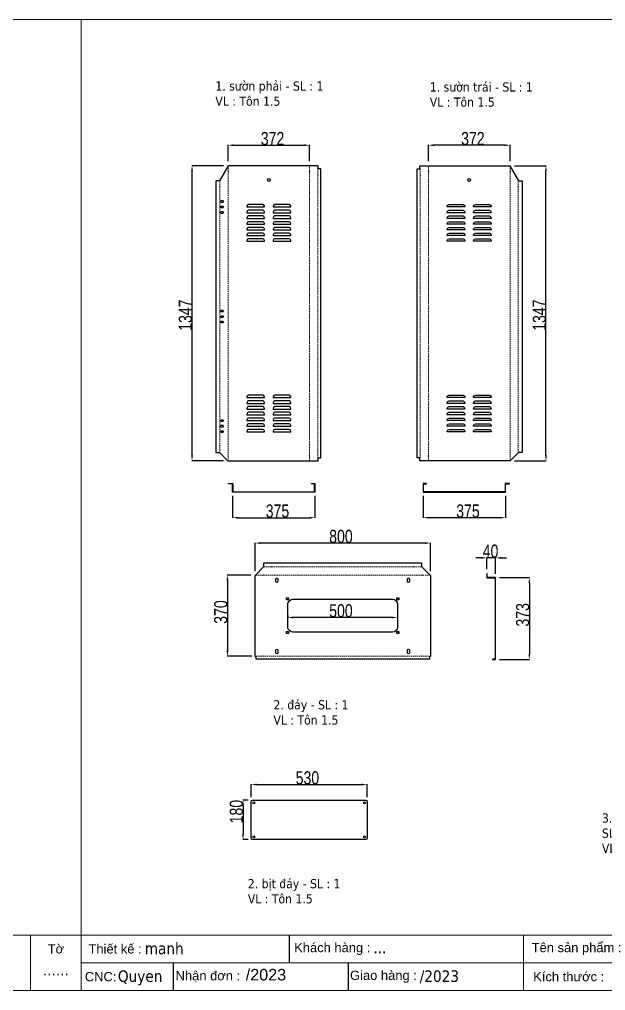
# Model space of a CAD drawing. Header units: inches. Extents: x 21 to 136330, y 8 to 58290.
# Drawn here: x 32786 to 35459, y 29378 to 33810 of the extents above; entities that cross this region are included whole.
import ezdxf
from ezdxf.enums import TextEntityAlignment as Align

# ---------------------------------------------------------------- set-up
doc = ezdxf.new("R2010")
doc.units = ezdxf.units.IN
doc.header["$MEASUREMENT"] = 0
doc.linetypes.add('HIDDEN', pattern=[9.525, 6.35, -3.175])
doc.layers.add('0 KHUNG KT01', color=7, linetype='Continuous')
doc.layers.add('@.0.DM. NÉT CHÍNH', color=7, linetype='Continuous')
doc.layers.add('0 TĂNG CỨNG', color=7, linetype='Continuous', lineweight=15)
doc.layers.add('@.0.DM. NÉT ĐỨT', color=8, linetype='HIDDEN', lineweight=9)
doc.layers.add('@.DM. KÍCH THƯỚC', color=8, linetype='Continuous', transparency=0.2)
doc.layers.add('@.DM. KÍCH THƯỚC @ 1', color=8, linetype='Continuous', transparency=0.2)
doc.styles.add('ARIAL', font='arial.ttf')
doc.styles.add('Note Text (ISO)', font='tahoma.ttf')
doc.styles.add('roman', font='roman.shx', dxfattribs={"width": 0.8})
doc.styles.add('Tahoma (Input Text)', font='tahoma.ttf')
doc.dimstyles.new('Kích thước Duy Mạnh', dxfattribs={"dimtxt": 30, "dimasz": 25, "dimexe": 1.25, "dimexo": 20, "dimtad": 1, "dimdec": 1, "dimtxsty": 'roman', "dimcen": 2.5, "dimclrd": 8, "dimclre": 8, "dimclrt": 2, "dimadec": 0, "dimazin": 0, "dimtfac": 1, "dimtdec": 1, "dimtix": 1, "dimtmove": 0, "dimatfit": 3, "dimfxl": 1, "dimtfillclr": 1, "dimarcsym": 0})

# ---------------------------------------------------------------- blocks, each defined once
blk = doc.blocks.new('KHUNG KT1')
at = {"color": 7}
for p, q in [((7128, -4752), (0, -4752)), ((2294.1, -4752), (2294.1, -5040)), ((6864, -4752), (6864, -5040)), ((4848, -4896), (0, -4896))]:
    blk.add_line(p, q, dxfattribs=at)
blk.add_lwpolyline([(0, 0), (7128, 0), (7128, -5040), (0, -5040)], close=True, dxfattribs=at)
at = {"layer": '0 KHUNG KT01'}
for p, q in [((1077.9, -4752), (1077.9, -4896)), ((476.3, -4896), (476.3, -5040)), ((1385.1, -4896), (1385.1, -5040))]:
    blk.add_line(p, q, dxfattribs=at)
at = {"color": 2, "char_height": 48, "style": 'ARIAL'}
for s, insert, width, attachment_point in [('  Tên sản phẩm :', (2299.1, -4824), 2202.321, 4), ('  Thiết kế :', (0, -4824), 2202.321, 4), ('  Khách hàng :', (1066.9, -4824), 2202.321, 4), ('Tờ', (6996, -4824), 264, 5), ('  Nhận đơn :', (451.9, -4968), 2202.321, 4), ('  Giao hàng :', (1356.7, -4968), 2202.321, 4), ('CNC:', (18.2, -4968), 2202.321, 4), ('  Kích thước :', (2307, -4968), 2202.321, 4)]:
    blk.add_mtext(s, dxfattribs=dict(at, insert=insert, width=width, attachment_point=attachment_point))
at = {"color": 1, "style": 'Tahoma (Input Text)', "flags": 8}
for tag, p in [('#03', (1514.7, -4846.3)), ('#01', (328.9, -4851.1)), ('#05', (2819, -4851.1)), ('#07', (4424, -4851.1)), ('#09', (5172.9, -4851.1)), ('#02', (189.8, -4995.1)), ('#04', (1755.3, -4995.1)), ('#06', (2727.8, -4995.1)), ('#08', (4382.7, -4995.1)), ('#10', (5172.9, -4995.1))]:
    blk.add_attdef(tag, p, '', height=60, dxfattribs=at)
blk.add_attdef('#11', text='', height=60, dxfattribs=at).set_placement((6996, -4961.6), align=Align.CENTER)
at = {"layer": '0 TĂNG CỨNG', "color": 1, "style": 'ARIAL'}
blk.add_attdef('#12', (852.8, -4987.6), '', height=60, dxfattribs=at)
blk = doc.blocks.new('*D915')
at = {"layer": '@.DM. KÍCH THƯỚC', "color": 8, "lineweight": -2, "transparency": 16777216}
for p, q in [((33860.2, 31292.3), (33860.2, 31421.5)), ((34660.2, 31292.3), (34660.2, 31421.5))]:
    blk.add_line(p, q, dxfattribs=at)
at = {"layer": '@.DM. KÍCH THƯỚC', "lineweight": -2, "transparency": 16777216}
blk.add_line((34635.2, 31420.2), (33885.2, 31420.2), dxfattribs=at)
at = {"layer": '@.DM. KÍCH THƯỚC', "transparency": 16777216}
for points in [[(33885.2, 31424.4), (33885.2, 31416), (33860.2, 31420.2)], [(34635.2, 31424.4), (34635.2, 31416), (34660.2, 31420.2)]]:
    blk.add_solid(points, dxfattribs=at)
at = {"layer": 'Defpoints', "color": 0, "transparency": 16777216}
for p in [(33860.2, 31420.2), (33860.2, 31272.3), (34660.2, 31272.3)]:
    blk.add_point(p, dxfattribs=at)
at = {"layer": '@.DM. KÍCH THƯỚC', "color": 2, "transparency": 16777216, "insert": (34198.5, 31480.8), "char_height": 60, "attachment_point": 1, "style": 'roman'}
blk.add_mtext('800', dxfattribs=at)
blk = doc.blocks.new('*D916')
at = {"layer": '@.DM. KÍCH THƯỚC', "color": 8, "lineweight": -2, "transparency": 16777216}
for p, q in [((33842.2, 30261.3), (33842.2, 30319.6)), ((34372.2, 30261.3), (34372.2, 30319.6))]:
    blk.add_line(p, q, dxfattribs=at)
at = {"layer": '@.DM. KÍCH THƯỚC', "lineweight": -2, "transparency": 16777216}
blk.add_line((33867.2, 30318.4), (34347.2, 30318.4), dxfattribs=at)
at = {"layer": '@.DM. KÍCH THƯỚC', "transparency": 16777216}
for points in [[(33867.2, 30322.5), (33867.2, 30314.2), (33842.2, 30318.4)], [(34347.2, 30322.5), (34347.2, 30314.2), (34372.2, 30318.4)]]:
    blk.add_solid(points, dxfattribs=at)
at = {"layer": 'Defpoints', "color": 0, "transparency": 16777216}
for p in [(34372.2, 30318.4), (33842.2, 30241.3), (34372.2, 30241.3)]:
    blk.add_point(p, dxfattribs=at)
at = {"layer": '@.DM. KÍCH THƯỚC', "color": 2, "transparency": 16777216, "insert": (34045.5, 30379), "char_height": 60, "attachment_point": 1, "style": 'roman'}
blk.add_mtext('530', dxfattribs=at)
blk = doc.blocks.new('*D917')
at = {"layer": '@.DM. KÍCH THƯỚC', "color": 8, "lineweight": -2, "transparency": 16777216}
for p, q in [((33828.2, 30247.3), (33804.2, 30247.3)), ((33828.2, 30067.3), (33804.2, 30067.3))]:
    blk.add_line(p, q, dxfattribs=at)
at = {"layer": '@.DM. KÍCH THƯỚC', "lineweight": -2, "transparency": 16777216}
blk.add_line((33805.5, 30222.3), (33805.5, 30092.3), dxfattribs=at)
at = {"layer": '@.DM. KÍCH THƯỚC', "transparency": 16777216}
for points in [[(33801.3, 30222.3), (33809.6, 30222.3), (33805.5, 30247.3)], [(33801.3, 30092.3), (33809.6, 30092.3), (33805.5, 30067.3)]]:
    blk.add_solid(points, dxfattribs=at)
at = {"layer": 'Defpoints', "color": 0, "transparency": 16777216}
for p in [(33848.2, 30247.3), (33805.5, 30067.3), (33848.2, 30067.3)]:
    blk.add_point(p, dxfattribs=at)
at = {"layer": '@.DM. KÍCH THƯỚC', "color": 2, "transparency": 16777216, "insert": (33744.8, 30141.3), "char_height": 60, "attachment_point": 1, "rotation": 90, "style": 'roman'}
blk.add_mtext('180', dxfattribs=at)
blk = doc.blocks.new('*D875')
at = {"layer": '@.DM. KÍCH THƯỚC', "color": 8, "lineweight": -2, "transparency": 16777216}
for p, q in [((34010.2, 31089.1), (34010.2, 31082)), ((34510.2, 31089.1), (34510.2, 31082))]:
    blk.add_line(p, q, dxfattribs=at)
at = {"layer": '@.DM. KÍCH THƯỚC', "lineweight": -2, "transparency": 16777216}
blk.add_line((34485.2, 31080.8), (34035.2, 31080.8), dxfattribs=at)
at = {"layer": '@.DM. KÍCH THƯỚC', "transparency": 16777216}
for points in [[(34035.2, 31085), (34035.2, 31076.6), (34010.2, 31080.8)], [(34485.2, 31085), (34485.2, 31076.6), (34510.2, 31080.8)]]:
    blk.add_solid(points, dxfattribs=at)
at = {"layer": 'Defpoints', "color": 0, "transparency": 16777216}
for p in [(34010.2, 31080.8), (34010.2, 31069.1), (34510.2, 31069.1)]:
    blk.add_point(p, dxfattribs=at)
at = {"layer": '@.DM. KÍCH THƯỚC', "color": 2, "transparency": 16777216, "insert": (34198.5, 31141.4), "char_height": 60, "attachment_point": 1, "style": 'roman'}
blk.add_mtext('500', dxfattribs=at)
blk = doc.blocks.new('*D877')
at = {"layer": '@.DM. KÍCH THƯỚC', "color": 8, "lineweight": -2, "transparency": 16777216}
for p, q in [((33736.9, 33162.4), (33736.9, 33236.9)), ((34109.3, 33162.4), (34109.3, 33236.9))]:
    blk.add_line(p, q, dxfattribs=at)
at = {"layer": '@.DM. KÍCH THƯỚC', "lineweight": -2, "transparency": 16777216}
blk.add_line((33761.9, 33235.7), (34084.3, 33235.7), dxfattribs=at)
at = {"layer": '@.DM. KÍCH THƯỚC', "transparency": 16777216}
for points in [[(33761.9, 33239.8), (33761.9, 33231.5), (33736.9, 33235.7)], [(34084.3, 33239.8), (34084.3, 33231.5), (34109.3, 33235.7)]]:
    blk.add_solid(points, dxfattribs=at)
at = {"layer": 'Defpoints', "color": 0, "transparency": 16777216}
for p in [(34109.3, 33235.7), (33736.9, 33142.4), (34109.3, 33142.4)]:
    blk.add_point(p, dxfattribs=at)
at = {"layer": '@.DM. KÍCH THƯỚC', "color": 2, "transparency": 16777216, "insert": (33886.4, 33296.3), "char_height": 60, "attachment_point": 1, "style": 'roman'}
blk.add_mtext('372', dxfattribs=at)
blk = doc.blocks.new('*D878')
at = {"layer": '@.DM. KÍCH THƯỚC', "color": 8, "lineweight": -2, "transparency": 16777216}
for p, q in [((33716.9, 33142.4), (33571.6, 33142.4)), ((33716.3, 31795.4), (33571.6, 31795.4))]:
    blk.add_line(p, q, dxfattribs=at)
at = {"layer": '@.DM. KÍCH THƯỚC', "lineweight": -2, "transparency": 16777216}
blk.add_line((33572.8, 31820.4), (33572.8, 33117.4), dxfattribs=at)
at = {"layer": '@.DM. KÍCH THƯỚC', "transparency": 16777216}
for points in [[(33568.7, 33117.4), (33577, 33117.4), (33572.8, 33142.4)], [(33568.7, 31820.4), (33577, 31820.4), (33572.8, 31795.4)]]:
    blk.add_solid(points, dxfattribs=at)
at = {"layer": 'Defpoints', "color": 0, "transparency": 16777216}
for p in [(33572.8, 33142.4), (33736.9, 33142.4), (33736.3, 31795.4)]:
    blk.add_point(p, dxfattribs=at)
at = {"layer": '@.DM. KÍCH THƯỚC', "color": 2, "transparency": 16777216, "insert": (33512.2, 32388.9), "char_height": 60, "attachment_point": 1, "rotation": 90, "style": 'roman'}
blk.add_mtext('1347', dxfattribs=at)
blk = doc.blocks.new('*D881')
at = {"layer": '@.DM. KÍCH THƯỚC', "color": 8, "lineweight": -2, "transparency": 16777216}
for p, q in [((33841.1, 31274), (33733.1, 31274)), ((33845.2, 30903.6), (33733.1, 30903.6))]:
    blk.add_line(p, q, dxfattribs=at)
at = {"layer": '@.DM. KÍCH THƯỚC', "lineweight": -2, "transparency": 16777216}
blk.add_line((33734.3, 31249), (33734.3, 30928.6), dxfattribs=at)
at = {"layer": '@.DM. KÍCH THƯỚC', "transparency": 16777216}
for points in [[(33730.2, 31249), (33738.5, 31249), (33734.3, 31274)], [(33730.2, 30928.6), (33738.5, 30928.6), (33734.3, 30903.6)]]:
    blk.add_solid(points, dxfattribs=at)
at = {"layer": 'Defpoints', "color": 0, "transparency": 16777216}
for p in [(33861.1, 31274), (33734.3, 30903.6), (33865.2, 30903.6)]:
    blk.add_point(p, dxfattribs=at)
at = {"layer": '@.DM. KÍCH THƯỚC', "color": 2, "transparency": 16777216, "insert": (33673.7, 31052.1), "char_height": 60, "attachment_point": 1, "rotation": 90, "style": 'roman'}
blk.add_mtext('370', dxfattribs=at)
blk = doc.blocks.new('*D882')
at = {"layer": '@.DM. KÍCH THƯỚC', "color": 8, "lineweight": -2, "transparency": 16777216}
for p, q in [((34974.6, 31262.5), (35112.6, 31262.5)), ((34974.6, 30889.5), (35112.6, 30889.5))]:
    blk.add_line(p, q, dxfattribs=at)
at = {"layer": '@.DM. KÍCH THƯỚC', "lineweight": -2, "transparency": 16777216}
blk.add_line((35111.4, 31237.5), (35111.4, 30914.5), dxfattribs=at)
at = {"layer": '@.DM. KÍCH THƯỚC', "transparency": 16777216}
for points in [[(35107.2, 31237.5), (35115.5, 31237.5), (35111.4, 31262.5)], [(35107.2, 30914.5), (35115.5, 30914.5), (35111.4, 30889.5)]]:
    blk.add_solid(points, dxfattribs=at)
at = {"layer": 'Defpoints', "color": 0, "transparency": 16777216}
for p in [(34954.6, 31262.5), (34954.6, 30889.5), (35111.4, 30889.5)]:
    blk.add_point(p, dxfattribs=at)
at = {"layer": '@.DM. KÍCH THƯỚC', "color": 2, "transparency": 16777216, "insert": (35050.8, 31039.3), "char_height": 60, "attachment_point": 1, "rotation": 90, "style": 'roman'}
blk.add_mtext('373', dxfattribs=at)
blk = doc.blocks.new('*D883')
at = {"layer": '@.DM. KÍCH THƯỚC', "color": 8, "lineweight": -2, "transparency": 16777216}
for p, q in [((33758.1, 31635.1), (33758.1, 31534.7)), ((34133.1, 31635.1), (34133.1, 31534.7))]:
    blk.add_line(p, q, dxfattribs=at)
at = {"layer": '@.DM. KÍCH THƯỚC', "lineweight": -2, "transparency": 16777216}
blk.add_line((33783.1, 31536), (34108.1, 31536), dxfattribs=at)
at = {"layer": '@.DM. KÍCH THƯỚC', "transparency": 16777216}
for points in [[(33783.1, 31540.1), (33783.1, 31531.8), (33758.1, 31536)], [(34108.1, 31540.1), (34108.1, 31531.8), (34133.1, 31536)]]:
    blk.add_solid(points, dxfattribs=at)
at = {"layer": 'Defpoints', "color": 0, "transparency": 16777216}
for p in [(33758.1, 31655.1), (34133.1, 31655.1), (34133.1, 31536)]:
    blk.add_point(p, dxfattribs=at)
at = {"layer": '@.DM. KÍCH THƯỚC', "color": 2, "transparency": 16777216, "insert": (33908.9, 31596.6), "char_height": 60, "attachment_point": 1, "style": 'roman'}
blk.add_mtext('375', dxfattribs=at)
blk = doc.blocks.new('*D885')
at = {"layer": '@.DM. KÍCH THƯỚC', "lineweight": -2, "transparency": 16777216}
for p, q in [((34892.6, 31352.8), (34867.6, 31352.8)), ((34957.6, 31352.8), (34917.6, 31352.8)), ((34982.6, 31352.8), (35007.6, 31352.8))]:
    blk.add_line(p, q, dxfattribs=at)
at = {"layer": '@.DM. KÍCH THƯỚC', "color": 8, "lineweight": -2, "transparency": 16777216}
for p, q in [((34917.6, 31301), (34917.6, 31354.1)), ((34957.6, 31279.5), (34957.6, 31354.1))]:
    blk.add_line(p, q, dxfattribs=at)
at = {"layer": '@.DM. KÍCH THƯỚC', "transparency": 16777216}
for points in [[(34892.6, 31357), (34892.6, 31348.6), (34917.6, 31352.8)], [(34982.6, 31357), (34982.6, 31348.6), (34957.6, 31352.8)]]:
    blk.add_solid(points, dxfattribs=at)
at = {"layer": 'Defpoints', "color": 0, "transparency": 16777216}
for p in [(34917.6, 31352.8), (34917.6, 31281), (34957.6, 31259.5)]:
    blk.add_point(p, dxfattribs=at)
at = {"layer": '@.DM. KÍCH THƯỚC', "color": 2, "transparency": 16777216, "insert": (34898.7, 31413.4), "char_height": 60, "attachment_point": 1, "style": 'roman'}
blk.add_mtext('40', dxfattribs=at)
blk = doc.blocks.new('*D943')
at = {"layer": '@.DM. KÍCH THƯỚC', "color": 8, "lineweight": -2, "transparency": 16777216}
for p, q in [((34650.9, 33162.4), (34650.9, 33236.9)), ((35023.2, 33162.4), (35023.2, 33236.9))]:
    blk.add_line(p, q, dxfattribs=at)
at = {"layer": '@.DM. KÍCH THƯỚC', "lineweight": -2, "transparency": 16777216}
blk.add_line((34998.2, 33235.7), (34675.9, 33235.7), dxfattribs=at)
at = {"layer": '@.DM. KÍCH THƯỚC', "transparency": 16777216}
for points in [[(34675.9, 33239.8), (34675.9, 33231.5), (34650.9, 33235.7)], [(34998.2, 33239.8), (34998.2, 33231.5), (35023.2, 33235.7)]]:
    blk.add_solid(points, dxfattribs=at)
at = {"layer": 'Defpoints', "color": 0, "transparency": 16777216}
for p in [(34650.9, 33235.7), (34650.9, 33142.4), (35023.2, 33142.4)]:
    blk.add_point(p, dxfattribs=at)
at = {"layer": '@.DM. KÍCH THƯỚC', "color": 2, "transparency": 16777216, "insert": (34800.3, 33296.3), "char_height": 60, "attachment_point": 1, "style": 'roman'}
blk.add_mtext('372', dxfattribs=at)
blk = doc.blocks.new('*D944')
at = {"layer": '@.DM. KÍCH THƯỚC', "color": 8, "lineweight": -2, "transparency": 16777216}
for p, q in [((35043.2, 33142.4), (35188.6, 33142.4)), ((35043.8, 31795.4), (35188.6, 31795.4))]:
    blk.add_line(p, q, dxfattribs=at)
at = {"layer": '@.DM. KÍCH THƯỚC', "lineweight": -2, "transparency": 16777216}
blk.add_line((35187.3, 31820.4), (35187.3, 33117.4), dxfattribs=at)
at = {"layer": '@.DM. KÍCH THƯỚC', "transparency": 16777216}
for points in [[(35183.1, 33117.4), (35191.5, 33117.4), (35187.3, 33142.4)], [(35183.1, 31820.4), (35191.5, 31820.4), (35187.3, 31795.4)]]:
    blk.add_solid(points, dxfattribs=at)
at = {"layer": 'Defpoints', "color": 0, "transparency": 16777216}
for p in [(35023.2, 33142.4), (35187.3, 33142.4), (35023.8, 31795.4)]:
    blk.add_point(p, dxfattribs=at)
at = {"layer": '@.DM. KÍCH THƯỚC', "color": 2, "transparency": 16777216, "insert": (35126.7, 32388.9), "char_height": 60, "attachment_point": 1, "rotation": 90, "style": 'roman'}
blk.add_mtext('1347', dxfattribs=at)
blk = doc.blocks.new('*D945')
at = {"layer": '@.DM. KÍCH THƯỚC', "color": 8, "lineweight": -2, "transparency": 16777216}
for p, q in [((34627.1, 31635.1), (34627.1, 31534.7)), ((35002.1, 31635.1), (35002.1, 31534.7))]:
    blk.add_line(p, q, dxfattribs=at)
at = {"layer": '@.DM. KÍCH THƯỚC', "lineweight": -2, "transparency": 16777216}
blk.add_line((34977.1, 31536), (34652.1, 31536), dxfattribs=at)
at = {"layer": '@.DM. KÍCH THƯỚC', "transparency": 16777216}
for points in [[(34652.1, 31540.1), (34652.1, 31531.8), (34627.1, 31536)], [(34977.1, 31540.1), (34977.1, 31531.8), (35002.1, 31536)]]:
    blk.add_solid(points, dxfattribs=at)
at = {"layer": 'Defpoints', "color": 0, "transparency": 16777216}
for p in [(34627.1, 31655.1), (35002.1, 31655.1), (34627.1, 31536)]:
    blk.add_point(p, dxfattribs=at)
at = {"layer": '@.DM. KÍCH THƯỚC', "color": 2, "transparency": 16777216, "insert": (34777.8, 31596.6), "char_height": 60, "attachment_point": 1, "style": 'roman'}
blk.add_mtext('375', dxfattribs=at)

msp = doc.modelspace()

# ---------------------------------------------------------------- linework, layer by layer
at = {"layer": '@.0.DM. NÉT CHÍNH', "color": 1}
for p, q in [((33736.8998, 33116.7412), (33736.8998, 33115.2412)), ((34109.2928, 33117.8973), (34109.2928, 33116.3973)), ((34650.8558, 33117.8973), (34650.8558, 33116.3973)), ((35023.2488, 33116.7412), (35023.2488, 33115.2412)), ((34146.6857, 33098.3607), (34146.6857, 33096.8607)), ((34613.4629, 33098.3607), (34613.4629, 33096.8607)), ((33699.5069, 33045.1532), (33699.5069, 33043.6532)), ((35060.6417, 33045.1532), (35060.6417, 33043.6532)), ((33699.5069, 31862.4805), (33699.5069, 31863.9805)), ((35060.6417, 31862.4805), (35060.6417, 31863.9805)), ((33736.8998, 31821.04), (33736.8998, 31822.54)), ((34109.2928, 31819.8838), (34109.2928, 31821.3838)), ((34146.6857, 31839.4205), (34146.6857, 31840.9205)), ((34613.4629, 31839.4205), (34613.4629, 31840.9205)), ((34650.8558, 31819.8838), (34650.8558, 31821.3838)), ((35023.2488, 31821.04), (35023.2488, 31822.54)), ((33936.3492, 31311.4011), (33934.8492, 31311.4011)), ((34584.9863, 31311.4011), (34583.4863, 31311.4011)), ((33898.6184, 31274.0082), (33897.1184, 31274.0082)), ((34622.8983, 31274.0082), (34621.3983, 31274.0082)), ((33897.7101, 30903.6153), (33896.2101, 30903.6153)), ((34621.5643, 30903.6153), (34620.0643, 30903.6153))]:
    msp.add_line(p, q, dxfattribs=at)
at = {"layer": '@.0.DM. NÉT CHÍNH'}
for p, q in [((34146.7133, 33128.3906), (34147.9378, 33128.3906)), ((34613.4353, 33128.3906), (34612.2108, 33128.3906)), ((34146.7133, 31809.3906), (34147.9378, 31809.3906)), ((34613.4353, 31809.3906), (34612.2108, 31809.3906)), ((33865.1919, 30902.3482), (33865.1919, 30903.5798)), ((34655.1919, 30902.3482), (34655.1919, 30903.5798))]:
    msp.add_line(p, q, dxfattribs=at)
for points in [[(33736.7034, 31795.3906), (34147.9892, 31795.3906), (34147.9892, 31809.3906), (34160.3821, 31809.3906), (34160.3821, 33128.3906), (34147.9892, 33128.3906), (34147.9892, 33142.3906), (33737.3462, 33142.3906), (33698.2034, 33073.8906), (33680.8105, 33073.8906), (33680.8105, 31833.8906), (33698.2034, 31833.8906)], [(35023.4452, 31795.3906), (34612.1594, 31795.3906), (34612.1594, 31809.3906), (34599.7665, 31809.3906), (34599.7665, 33128.3906), (34612.1594, 33128.3906), (34612.1594, 33142.3906), (35022.8024, 33142.3906), (35061.9452, 33073.8906), (35079.3381, 33073.8906), (35079.3381, 31833.8906), (35061.9452, 31833.8906)], [(33739.5892, 31692.073), (33759.5892, 31692.073), (33759.5892, 31653.573), (34131.5892, 31653.573), (34131.5892, 31690.573), (34118.0892, 31690.573), (34118.0892, 31692.073), (34133.0892, 31692.073), (34133.0892, 31652.073), (33758.0892, 31652.073), (33758.0892, 31690.573), (33739.5892, 31690.573)], [(35020.5594, 31692.073), (35000.5594, 31692.073), (35000.5594, 31653.573), (34628.5594, 31653.573), (34628.5594, 31690.573), (34642.0594, 31690.573), (34642.0594, 31692.073), (34627.0594, 31692.073), (34627.0594, 31652.073), (35002.0594, 31652.073), (35002.0594, 31690.573), (35020.5594, 31690.573)], [(34620.1919, 31312.7047), (34660.1919, 31272.7047), (34660.1919, 30902.3118), (34655.1919, 30902.3118), (34655.1919, 30889.9188), (33865.1919, 30889.9188), (33865.1919, 30902.3118), (33860.1919, 30902.3118), (33860.1919, 31272.7047), (33900.1919, 31312.7047), (33900.1919, 31330.0976), (34620.1919, 31330.0976)], [(34957.5999, 31262.5222), (34919.0999, 31262.5222), (34919.0999, 31281.0222), (34917.5999, 31281.0222), (34917.5999, 31261.0222), (34956.0999, 31261.0222), (34956.0999, 30891.0222), (34942.5999, 30891.0222), (34942.5999, 30889.5222), (34957.5999, 30889.5222)]]:
    msp.add_lwpolyline(points, close=True, dxfattribs=at)
at = {"layer": '@.0.DM. NÉT CHÍNH', "color": 2}
for points in [[(33712.7034, 32974.8906), (33706.7034, 32974.8906, -1), (33706.7034, 32982.8906), (33712.7034, 32982.8906, -1)], [(33706.7034, 32957.8906), (33712.7034, 32957.8906, -1), (33712.7034, 32949.8906), (33706.7034, 32949.8906, -1)], [(33706.7034, 32932.8906), (33712.7034, 32932.8906, -1), (33712.7034, 32924.8906), (33706.7034, 32924.8906, -1)], [(33895.0981, 32964.8906), (33831.0981, 32964.8906, 0.414213562), (33823.0981, 32956.8906), (33823.0981, 32953.8906), (33903.0981, 32953.8906), (33903.0981, 32956.8906, 0.414213562)], [(33895.0981, 32938.8906), (33831.0981, 32938.8906, 0.414213562), (33823.0981, 32930.8906), (33823.0981, 32927.8906), (33903.0981, 32927.8906), (33903.0981, 32930.8906, 0.414213562)], [(34015.0981, 32964.8906), (33951.0981, 32964.8906, 0.414213562), (33943.0981, 32956.8906), (33943.0981, 32953.8906), (34023.0981, 32953.8906), (34023.0981, 32956.8906, 0.414213562)], [(34015.0981, 32938.8906), (33951.0981, 32938.8906, 0.414213562), (33943.0981, 32930.8906), (33943.0981, 32927.8906), (34023.0981, 32927.8906), (34023.0981, 32930.8906, 0.414213562)], [(34745.0505, 32964.8906), (34809.0505, 32964.8906, -0.414213562), (34817.0505, 32956.8906), (34817.0505, 32953.8906), (34737.0505, 32953.8906), (34737.0505, 32956.8906, -0.414213562)], [(34745.0505, 32938.8906), (34809.0505, 32938.8906, -0.414213562), (34817.0505, 32930.8906), (34817.0505, 32927.8906), (34737.0505, 32927.8906), (34737.0505, 32930.8906, -0.414213562)], [(34865.0505, 32964.8906), (34929.0505, 32964.8906, -0.414213562), (34937.0505, 32956.8906), (34937.0505, 32953.8906), (34857.0505, 32953.8906), (34857.0505, 32956.8906, -0.414213562)], [(34865.0505, 32938.8906), (34929.0505, 32938.8906, -0.414213562), (34937.0505, 32930.8906), (34937.0505, 32927.8906), (34857.0505, 32927.8906), (34857.0505, 32930.8906, -0.414213562)], [(33895.0981, 32912.8906), (33831.0981, 32912.8906, 0.414213562), (33823.0981, 32904.8906), (33823.0981, 32901.8906), (33903.0981, 32901.8906), (33903.0981, 32904.8906, 0.414213562)], [(33895.0981, 32886.8906), (33831.0981, 32886.8906, 0.414213562), (33823.0981, 32878.8906), (33823.0981, 32875.8906), (33903.0981, 32875.8906), (33903.0981, 32878.8906, 0.414213562)], [(34015.0981, 32912.8906), (33951.0981, 32912.8906, 0.414213562), (33943.0981, 32904.8906), (33943.0981, 32901.8906), (34023.0981, 32901.8906), (34023.0981, 32904.8906, 0.414213562)], [(34015.0981, 32886.8906), (33951.0981, 32886.8906, 0.414213562), (33943.0981, 32878.8906), (33943.0981, 32875.8906), (34023.0981, 32875.8906), (34023.0981, 32878.8906, 0.414213562)], [(34745.0505, 32912.8906), (34809.0505, 32912.8906, -0.414213562), (34817.0505, 32904.8906), (34817.0505, 32901.8906), (34737.0505, 32901.8906), (34737.0505, 32904.8906, -0.414213562)], [(34745.0505, 32886.8906), (34809.0505, 32886.8906, -0.414213562), (34817.0505, 32878.8906), (34817.0505, 32875.8906), (34737.0505, 32875.8906), (34737.0505, 32878.8906, -0.414213562)], [(34865.0505, 32912.8906), (34929.0505, 32912.8906, -0.414213562), (34937.0505, 32904.8906), (34937.0505, 32901.8906), (34857.0505, 32901.8906), (34857.0505, 32904.8906, -0.414213562)], [(34865.0505, 32886.8906), (34929.0505, 32886.8906, -0.414213562), (34937.0505, 32878.8906), (34937.0505, 32875.8906), (34857.0505, 32875.8906), (34857.0505, 32878.8906, -0.414213562)], [(33895.0981, 32860.8906), (33831.0981, 32860.8906, 0.414213562), (33823.0981, 32852.8906), (33823.0981, 32849.8906), (33903.0981, 32849.8906), (33903.0981, 32852.8906, 0.414213562)], [(34015.0981, 32860.8906), (33951.0981, 32860.8906, 0.414213562), (33943.0981, 32852.8906), (33943.0981, 32849.8906), (34023.0981, 32849.8906), (34023.0981, 32852.8906, 0.414213562)], [(34745.0505, 32860.8906), (34809.0505, 32860.8906, -0.414213562), (34817.0505, 32852.8906), (34817.0505, 32849.8906), (34737.0505, 32849.8906), (34737.0505, 32852.8906, -0.414213562)], [(34865.0505, 32860.8906), (34929.0505, 32860.8906, -0.414213562), (34937.0505, 32852.8906), (34937.0505, 32849.8906), (34857.0505, 32849.8906), (34857.0505, 32852.8906, -0.414213562)], [(33895.0981, 32834.8906), (33831.0981, 32834.8906, 0.414213562), (33823.0981, 32826.8906), (33823.0981, 32823.8906), (33903.0981, 32823.8906), (33903.0981, 32826.8906, 0.414213562)], [(33895.0981, 32808.8906), (33831.0981, 32808.8906, 0.414213562), (33823.0981, 32800.8906), (33823.0981, 32797.8906), (33903.0981, 32797.8906), (33903.0981, 32800.8906, 0.414213562)], [(34015.0981, 32834.8906), (33951.0981, 32834.8906, 0.414213562), (33943.0981, 32826.8906), (33943.0981, 32823.8906), (34023.0981, 32823.8906), (34023.0981, 32826.8906, 0.414213562)], [(34015.0981, 32808.8906), (33951.0981, 32808.8906, 0.414213562), (33943.0981, 32800.8906), (33943.0981, 32797.8906), (34023.0981, 32797.8906), (34023.0981, 32800.8906, 0.414213562)], [(34745.0505, 32834.8906), (34809.0505, 32834.8906, -0.414213562), (34817.0505, 32826.8906), (34817.0505, 32823.8906), (34737.0505, 32823.8906), (34737.0505, 32826.8906, -0.414213562)], [(34745.0505, 32808.8906), (34809.0505, 32808.8906, -0.414213562), (34817.0505, 32800.8906), (34817.0505, 32797.8906), (34737.0505, 32797.8906), (34737.0505, 32800.8906, -0.414213562)], [(34865.0505, 32834.8906), (34929.0505, 32834.8906, -0.414213562), (34937.0505, 32826.8906), (34937.0505, 32823.8906), (34857.0505, 32823.8906), (34857.0505, 32826.8906, -0.414213562)], [(34865.0505, 32808.8906), (34929.0505, 32808.8906, -0.414213562), (34937.0505, 32800.8906), (34937.0505, 32797.8906), (34857.0505, 32797.8906), (34857.0505, 32800.8906, -0.414213562)], [(33712.7034, 32474.8906), (33706.7034, 32474.8906, -1), (33706.7034, 32482.8906), (33712.7034, 32482.8906, -1)], [(33712.7034, 32449.8906), (33706.7034, 32449.8906, -1), (33706.7034, 32457.8906), (33712.7034, 32457.8906, -1)], [(33712.7034, 32424.8906), (33706.7034, 32424.8906, -1), (33706.7034, 32432.8906), (33712.7034, 32432.8906, -1)], [(33895.0981, 32094.8906), (33831.0981, 32094.8906, 0.414213562), (33823.0981, 32086.8906), (33823.0981, 32083.8906), (33903.0981, 32083.8906), (33903.0981, 32086.8906, 0.414213562)], [(34015.0981, 32094.8906), (33951.0981, 32094.8906, 0.414213562), (33943.0981, 32086.8906), (33943.0981, 32083.8906), (34023.0981, 32083.8906), (34023.0981, 32086.8906, 0.414213562)], [(34745.0505, 32094.8906), (34809.0505, 32094.8906, -0.414213562), (34817.0505, 32086.8906), (34817.0505, 32083.8906), (34737.0505, 32083.8906), (34737.0505, 32086.8906, -0.414213562)], [(34865.0505, 32094.8906), (34929.0505, 32094.8906, -0.414213562), (34937.0505, 32086.8906), (34937.0505, 32083.8906), (34857.0505, 32083.8906), (34857.0505, 32086.8906, -0.414213562)], [(33895.0981, 32068.8906), (33831.0981, 32068.8906, 0.414213562), (33823.0981, 32060.8906), (33823.0981, 32057.8906), (33903.0981, 32057.8906), (33903.0981, 32060.8906, 0.414213562)], [(33895.0981, 32042.8906), (33831.0981, 32042.8906, 0.414213562), (33823.0981, 32034.8906), (33823.0981, 32031.8906), (33903.0981, 32031.8906), (33903.0981, 32034.8906, 0.414213562)], [(34015.0981, 32068.8906), (33951.0981, 32068.8906, 0.414213562), (33943.0981, 32060.8906), (33943.0981, 32057.8906), (34023.0981, 32057.8906), (34023.0981, 32060.8906, 0.414213562)], [(34015.0981, 32042.8906), (33951.0981, 32042.8906, 0.414213562), (33943.0981, 32034.8906), (33943.0981, 32031.8906), (34023.0981, 32031.8906), (34023.0981, 32034.8906, 0.414213562)], [(34745.0505, 32068.8906), (34809.0505, 32068.8906, -0.414213562), (34817.0505, 32060.8906), (34817.0505, 32057.8906), (34737.0505, 32057.8906), (34737.0505, 32060.8906, -0.414213562)], [(34745.0505, 32042.8906), (34809.0505, 32042.8906, -0.414213562), (34817.0505, 32034.8906), (34817.0505, 32031.8906), (34737.0505, 32031.8906), (34737.0505, 32034.8906, -0.414213562)], [(34865.0505, 32068.8906), (34929.0505, 32068.8906, -0.414213562), (34937.0505, 32060.8906), (34937.0505, 32057.8906), (34857.0505, 32057.8906), (34857.0505, 32060.8906, -0.414213562)], [(34865.0505, 32042.8906), (34929.0505, 32042.8906, -0.414213562), (34937.0505, 32034.8906), (34937.0505, 32031.8906), (34857.0505, 32031.8906), (34857.0505, 32034.8906, -0.414213562)], [(33895.0981, 32016.8906), (33831.0981, 32016.8906, 0.414213562), (33823.0981, 32008.8906), (33823.0981, 32005.8906), (33903.0981, 32005.8906), (33903.0981, 32008.8906, 0.414213562)], [(34015.0981, 32016.8906), (33951.0981, 32016.8906, 0.414213562), (33943.0981, 32008.8906), (33943.0981, 32005.8906), (34023.0981, 32005.8906), (34023.0981, 32008.8906, 0.414213562)], [(34745.0505, 32016.8906), (34809.0505, 32016.8906, -0.414213562), (34817.0505, 32008.8906), (34817.0505, 32005.8906), (34737.0505, 32005.8906), (34737.0505, 32008.8906, -0.414213562)], [(34865.0505, 32016.8906), (34929.0505, 32016.8906, -0.414213562), (34937.0505, 32008.8906), (34937.0505, 32005.8906), (34857.0505, 32005.8906), (34857.0505, 32008.8906, -0.414213562)], [(33706.7034, 31982.8906), (33712.7034, 31982.8906, -1), (33712.7034, 31974.8906), (33706.7034, 31974.8906, -1)], [(33706.7034, 31957.8906), (33712.7034, 31957.8906, -1), (33712.7034, 31949.8906), (33706.7034, 31949.8906, -1)], [(33895.0981, 31990.8906), (33831.0981, 31990.8906, 0.414213562), (33823.0981, 31982.8906), (33823.0981, 31979.8906), (33903.0981, 31979.8906), (33903.0981, 31982.8906, 0.414213562)], [(33895.0981, 31964.8906), (33831.0981, 31964.8906, 0.414213562), (33823.0981, 31956.8906), (33823.0981, 31953.8906), (33903.0981, 31953.8906), (33903.0981, 31956.8906, 0.414213562)], [(34015.0981, 31990.8906), (33951.0981, 31990.8906, 0.414213562), (33943.0981, 31982.8906), (33943.0981, 31979.8906), (34023.0981, 31979.8906), (34023.0981, 31982.8906, 0.414213562)], [(34015.0981, 31964.8906), (33951.0981, 31964.8906, 0.414213562), (33943.0981, 31956.8906), (33943.0981, 31953.8906), (34023.0981, 31953.8906), (34023.0981, 31956.8906, 0.414213562)], [(34745.0505, 31990.8906), (34809.0505, 31990.8906, -0.414213562), (34817.0505, 31982.8906), (34817.0505, 31979.8906), (34737.0505, 31979.8906), (34737.0505, 31982.8906, -0.414213562)], [(34745.0505, 31964.8906), (34809.0505, 31964.8906, -0.414213562), (34817.0505, 31956.8906), (34817.0505, 31953.8906), (34737.0505, 31953.8906), (34737.0505, 31956.8906, -0.414213562)], [(34865.0505, 31990.8906), (34929.0505, 31990.8906, -0.414213562), (34937.0505, 31982.8906), (34937.0505, 31979.8906), (34857.0505, 31979.8906), (34857.0505, 31982.8906, -0.414213562)], [(34865.0505, 31964.8906), (34929.0505, 31964.8906, -0.414213562), (34937.0505, 31956.8906), (34937.0505, 31953.8906), (34857.0505, 31953.8906), (34857.0505, 31956.8906, -0.414213562)], [(33706.7034, 31932.8906), (33712.7034, 31932.8906, -1), (33712.7034, 31924.8906), (33706.7034, 31924.8906, -1)], [(33895.0981, 31938.8906), (33831.0981, 31938.8906, 0.414213562), (33823.0981, 31930.8906), (33823.0981, 31927.8906), (33903.0981, 31927.8906), (33903.0981, 31930.8906, 0.414213562)], [(34015.0981, 31938.8906), (33951.0981, 31938.8906, 0.414213562), (33943.0981, 31930.8906), (33943.0981, 31927.8906), (34023.0981, 31927.8906), (34023.0981, 31930.8906, 0.414213562)], [(34745.0505, 31938.8906), (34809.0505, 31938.8906, -0.414213562), (34817.0505, 31930.8906), (34817.0505, 31927.8906), (34737.0505, 31927.8906), (34737.0505, 31930.8906, -0.414213562)], [(34865.0505, 31938.8906), (34929.0505, 31938.8906, -0.414213562), (34937.0505, 31930.8906), (34937.0505, 31927.8906), (34857.0505, 31927.8906), (34857.0505, 31930.8906, -0.414213562)], [(33955.6919, 31244.3118), (33955.6919, 31256.3118, -1), (33964.6919, 31256.3118), (33964.6919, 31244.3118, -1)], [(34564.6919, 31256.3118), (34564.6919, 31244.3118, -1), (34555.6919, 31244.3118), (34555.6919, 31256.3118, -1)], [(34487.1919, 31013.8118), (34033.1919, 31013.8118, -0.414213562), (34010.1919, 31036.8118), (34010.1919, 31140.8118, -0.414213562), (34033.1919, 31163.8118), (34487.1919, 31163.8118, -0.414213562), (34510.1919, 31140.8118), (34510.1919, 31036.8118, -0.414213562)], [(33964.6919, 30931.3118), (33964.6919, 30919.3118, -1), (33955.6919, 30919.3118), (33955.6919, 30931.3118, -1)], [(34555.6919, 30919.3118), (34555.6919, 30931.3118, -1), (34564.6919, 30931.3118), (34564.6919, 30919.3118, -1)]]:
    msp.add_lwpolyline(points, format="xyb", close=True, dxfattribs=at)
for points in [[(34012.6919, 31170.3118), (34012.6919, 31161.3118), (34003.6919, 31161.3118), (34003.6919, 31170.3118)], [(34507.6919, 31161.3118), (34507.6919, 31170.3118), (34516.6919, 31170.3118), (34516.6919, 31161.3118)], [(34012.6919, 31016.3118), (34012.6919, 31007.3118), (34003.6919, 31007.3118), (34003.6919, 31016.3118)], [(34507.6919, 31007.3118), (34507.6919, 31016.3118), (34516.6919, 31016.3118), (34516.6919, 31007.3118)]]:
    msp.add_lwpolyline(points, close=True, dxfattribs=at)
at = {"layer": '@.0.DM. NÉT CHÍNH'}
msp.add_lwpolyline([(34366.2298, 30247.35, -0.414213562), (34372.2298, 30241.35), (34372.2298, 30073.35, -0.414213562), (34366.2298, 30067.35), (33848.2298, 30067.35, -0.414213562), (33842.2298, 30073.35), (33842.2298, 30241.35, -0.414213562), (33848.2298, 30247.35)], format="xyb", close=True, dxfattribs=at)
at = {"layer": '@.0.DM. NÉT CHÍNH', "color": 2}
for centre, radius in [((33923.0963, 33077.3906), 6.5), ((34837.0523, 33077.3906), 6.5), ((33855.2298, 30234.35), 4.5), ((34359.2298, 30234.35), 4.5), ((33855.2298, 30080.35), 4.5), ((34359.2298, 30080.35), 4.5)]:
    msp.add_circle(centre, radius, dxfattribs=at)
at = {"layer": '@.0.DM. NÉT ĐỨT'}
for p, q in [((33736.8998, 33142.3529), (33736.8998, 31795.3906)), ((34109.2928, 31795.3906), (34109.2928, 33142.3906)), ((34146.6857, 31809.3906), (34146.6857, 33128.3906)), ((34613.4629, 31809.3906), (34613.4629, 33128.3906)), ((34650.8558, 31795.3906), (34650.8558, 33142.3906)), ((35023.2488, 33142.3529), (35023.2488, 31795.3906)), ((33699.5069, 31832.3906), (33699.5069, 33076.5156)), ((35060.6417, 31832.3906), (35060.6417, 33076.5156)), ((33898.6919, 31311.4011), (34621.6919, 31311.4011)), ((34659.3132, 31274.0082), (33861.0706, 31274.0082)), ((33865.1919, 30903.6153), (34655.1919, 30903.6153))]:
    msp.add_line(p, q, dxfattribs=at)

# ---------------------------------------------------------------- block references
at = {"layer": '0 TĂNG CỨNG', "color": 1}
ref = msp.add_blockref('KHUNG KT1', (26800.1213, 33809.8155), dxfattribs=dict(at, xscale=0.8792977987369557, yscale=0.8792977987369557, zscale=0.8792977987369557))
ref.add_attrib('#11', '......', dxfattribs={"layer": '0', "color": 1, "height": 52.75787, "style": 'Tahoma (Input Text)'}).set_placement((32951.6744, 29447.061), align=Align.CENTER)
ref = msp.add_blockref('KHUNG KT1', (33067.756, 33809.8155), dxfattribs=dict(at, xscale=0.8792977987369557, yscale=0.8792977987369557, zscale=0.8792977987369557))
ref.add_attrib('#12', '/2023', (33817.6647, 29424.2249), dxfattribs={"color": 1, "height": 52.75787, "style": 'ARIAL'})
ref.add_attrib('#01', 'manh', (33356.982, 29544.2887), dxfattribs={"layer": '0', "color": 1, "height": 52.75787, "style": 'Tahoma (Input Text)'})
ref.add_attrib('#03', '...', (34399.6445, 29548.4536), dxfattribs={"layer": '0', "color": 1, "height": 52.75787, "style": 'Tahoma (Input Text)'})
ref.add_attrib('#04', '/2023', (34611.19, 29417.6698), dxfattribs={"layer": '0', "color": 1, "height": 52.75787, "style": 'Tahoma (Input Text)'})
ref.add_attrib('#02', 'Quyen', (33234.6346, 29417.6698), dxfattribs={"layer": '0', "color": 1, "height": 52.75787, "style": 'Tahoma (Input Text)'})

# ---------------------------------------------------------------- texts
at = {"layer": '@.0.DM. NÉT CHÍNH', "color": 2, "char_height": 41.999999, "width": 551.411705, "attachment_point": 1, "line_spacing_factor": 0.987884, "style": 'Note Text (ISO)'}
for s, insert in [('\\fTahoma|b0|i0;1. sườn phải - SL : 1\\P\\fTahoma|b0|i0;VL : Tôn 1.5', (33679.2314, 33527.0836)), ('\\fTahoma|b0|i0;1. sườn trái - SL : 1\\P\\fTahoma|b0|i0;VL : Tôn 1.5\\P', (34657.2531, 33522.7463)), ('\\fTahoma|b0|i0;2. đáy - SL : 1\\P\\fTahoma|b0|i0;VL : Tôn 1.5\\P', (33944.128, 30703.2586)), ('3. đỡ mái \\PSL : mỗi loại 1\\PVL : Tôn 1.5', (35442.4808, 30186.6345)), ('\\fTahoma|b0|i0;2. bịt đáy - SL : 1\\P\\fTahoma|b0|i0;VL : Tôn 1.5\\P', (33827.1873, 29887.179))]:
    msp.add_mtext(s, dxfattribs=dict(at, insert=insert))

# ---------------------------------------------------------------- dimensions: what is measured, and where the dimension line sits
at = {"layer": '@.DM. KÍCH THƯỚC @ 1', "color": 0}
for base, p1, p2, angle, override, picture, middle in [((34109.2928, 33235.6793), (33736.8998, 33142.3529), (34109.2928, 33142.3906), 180, {"dimscale": 1, "dimtxt": 60, "dimdec": 0, "dimclrd": 256, "dimtdec": 0, "dimtix": 1, "dimtofl": 0, "dimtmove": 0, "dimatfit": 1}, '*D877', (33948.0963, 33235.6793)), ((33572.8327, 33142.3906), (33736.3344, 31795.3906), (33736.9219, 33142.3906), 270, {"dimscale": 1, "dimtxt": 60, "dimdec": 0, "dimclrd": 256, "dimtdec": 0, "dimtix": 1, "dimtofl": 0, "dimtmove": 0, "dimatfit": 1}, '*D878', (33572.8327, 32468.8906)), ((35187.3159, 33142.3906), (35023.8142, 31795.3906), (35023.2267, 33142.3906), 270, {"dimscale": 1, "dimtxt": 60, "dimdec": 0, "dimclrd": 256, "dimtdec": 0, "dimtix": 1, "dimtofl": 0, "dimtmove": 0, "dimatfit": 1}, '*D944', (35187.3159, 32468.8906)), ((34627.0594, 31535.9695), (35002.0594, 31655.073), (34627.0594, 31655.073), 180, {"dimscale": 1, "dimtxt": 60, "dimdec": 0, "dimclrd": 256, "dimtdec": 0, "dimtix": 1, "dimtofl": 0, "dimtmove": 0, "dimatfit": 1}, '*D945', (34839.5594, 31535.9695)), ((33860.1919, 31420.2114), (34660.1919, 31272.3118), (33860.1919, 31272.3118), 180, {"dimscale": 1, "dimtxt": 60, "dimdec": 0, "dimclrd": 256, "dimtdec": 0, "dimtix": 1, "dimtofl": 0, "dimtmove": 0, "dimatfit": 1}, '*D915', (34260.1919, 31420.2114)), ((34917.5999, 31352.8023), (34957.5999, 31259.5222), (34917.5999, 31281.0222), 180, {"dimscale": 1, "dimtxt": 60, "dimdec": 0, "dimclrd": 256, "dimtdec": 0, "dimtix": 1, "dimtofl": 1, "dimtmove": 0, "dimatfit": 1}, '*D885', (34937.5999, 31352.8023)), ((33734.3302, 30903.6153), (33861.0706, 31274.0082), (33865.1919, 30903.6153), 90, {"dimscale": 1, "dimtxt": 60, "dimdec": 0, "dimclrd": 256, "dimtdec": 0, "dimtix": 1, "dimtofl": 0, "dimtmove": 0, "dimatfit": 1}, '*D881', (33734.3302, 31113.8118)), ((35111.3833, 30889.5222), (34954.5999, 31262.5222), (34954.5999, 30889.5222), 270, {"dimscale": 1, "dimtxt": 60, "dimdec": 0, "dimclrd": 256, "dimtdec": 0, "dimtix": 1, "dimtofl": 0, "dimtmove": 0, "dimatfit": 1}, '*D882', (35111.3833, 31101.0222)), ((33805.4586, 30067.35), (33848.2298, 30247.35), (33848.2298, 30067.35), 270, {"dimscale": 1, "dimtxt": 60, "dimdec": 0, "dimclrd": 256, "dimtdec": 0, "dimtix": 1, "dimtofl": 0, "dimtmove": 0, "dimatfit": 1}, '*D917', (33805.4586, 30198.4783))]:
    dim = msp.add_linear_dim(base=base, p1=p1, p2=p2, angle=angle, dimstyle='Kích thước Duy Mạnh', override=override, dxfattribs=at)
    dim.commit()
    dim.dimension.update_dxf_attribs({"geometry": picture, "text_midpoint": middle, "dimtype": 128})
for base, p1, p2, picture, middle in [((34650.8558, 33235.6793), (35023.2488, 33142.3529), (34650.8558, 33142.3906), '*D943', (34862.0523, 33235.6793)), ((34133.0892, 31535.9695), (33758.0892, 31655.073), (34133.0892, 31655.073), '*D883', (33970.5892, 31535.9695)), ((34010.1919, 31080.7892), (34510.1919, 31069.1498), (34010.1919, 31069.1498), '*D875', (34260.1919, 31080.7892)), ((34372.2298, 30318.3789), (33842.2298, 30241.35), (34372.2298, 30241.35), '*D916', (34107.2298, 30318.3789))]:
    dim = msp.add_linear_dim(base=base, p1=p1, p2=p2, dimstyle='Kích thước Duy Mạnh', override={"dimscale": 1, "dimtxt": 60, "dimdec": 0, "dimclrd": 256, "dimtdec": 0, "dimtix": 1, "dimtofl": 0, "dimtmove": 0, "dimatfit": 1}, dxfattribs=at)
    dim.commit()
    dim.dimension.update_dxf_attribs({"geometry": picture, "text_midpoint": middle, "dimtype": 128})

doc.saveas('drawing.dxf')
